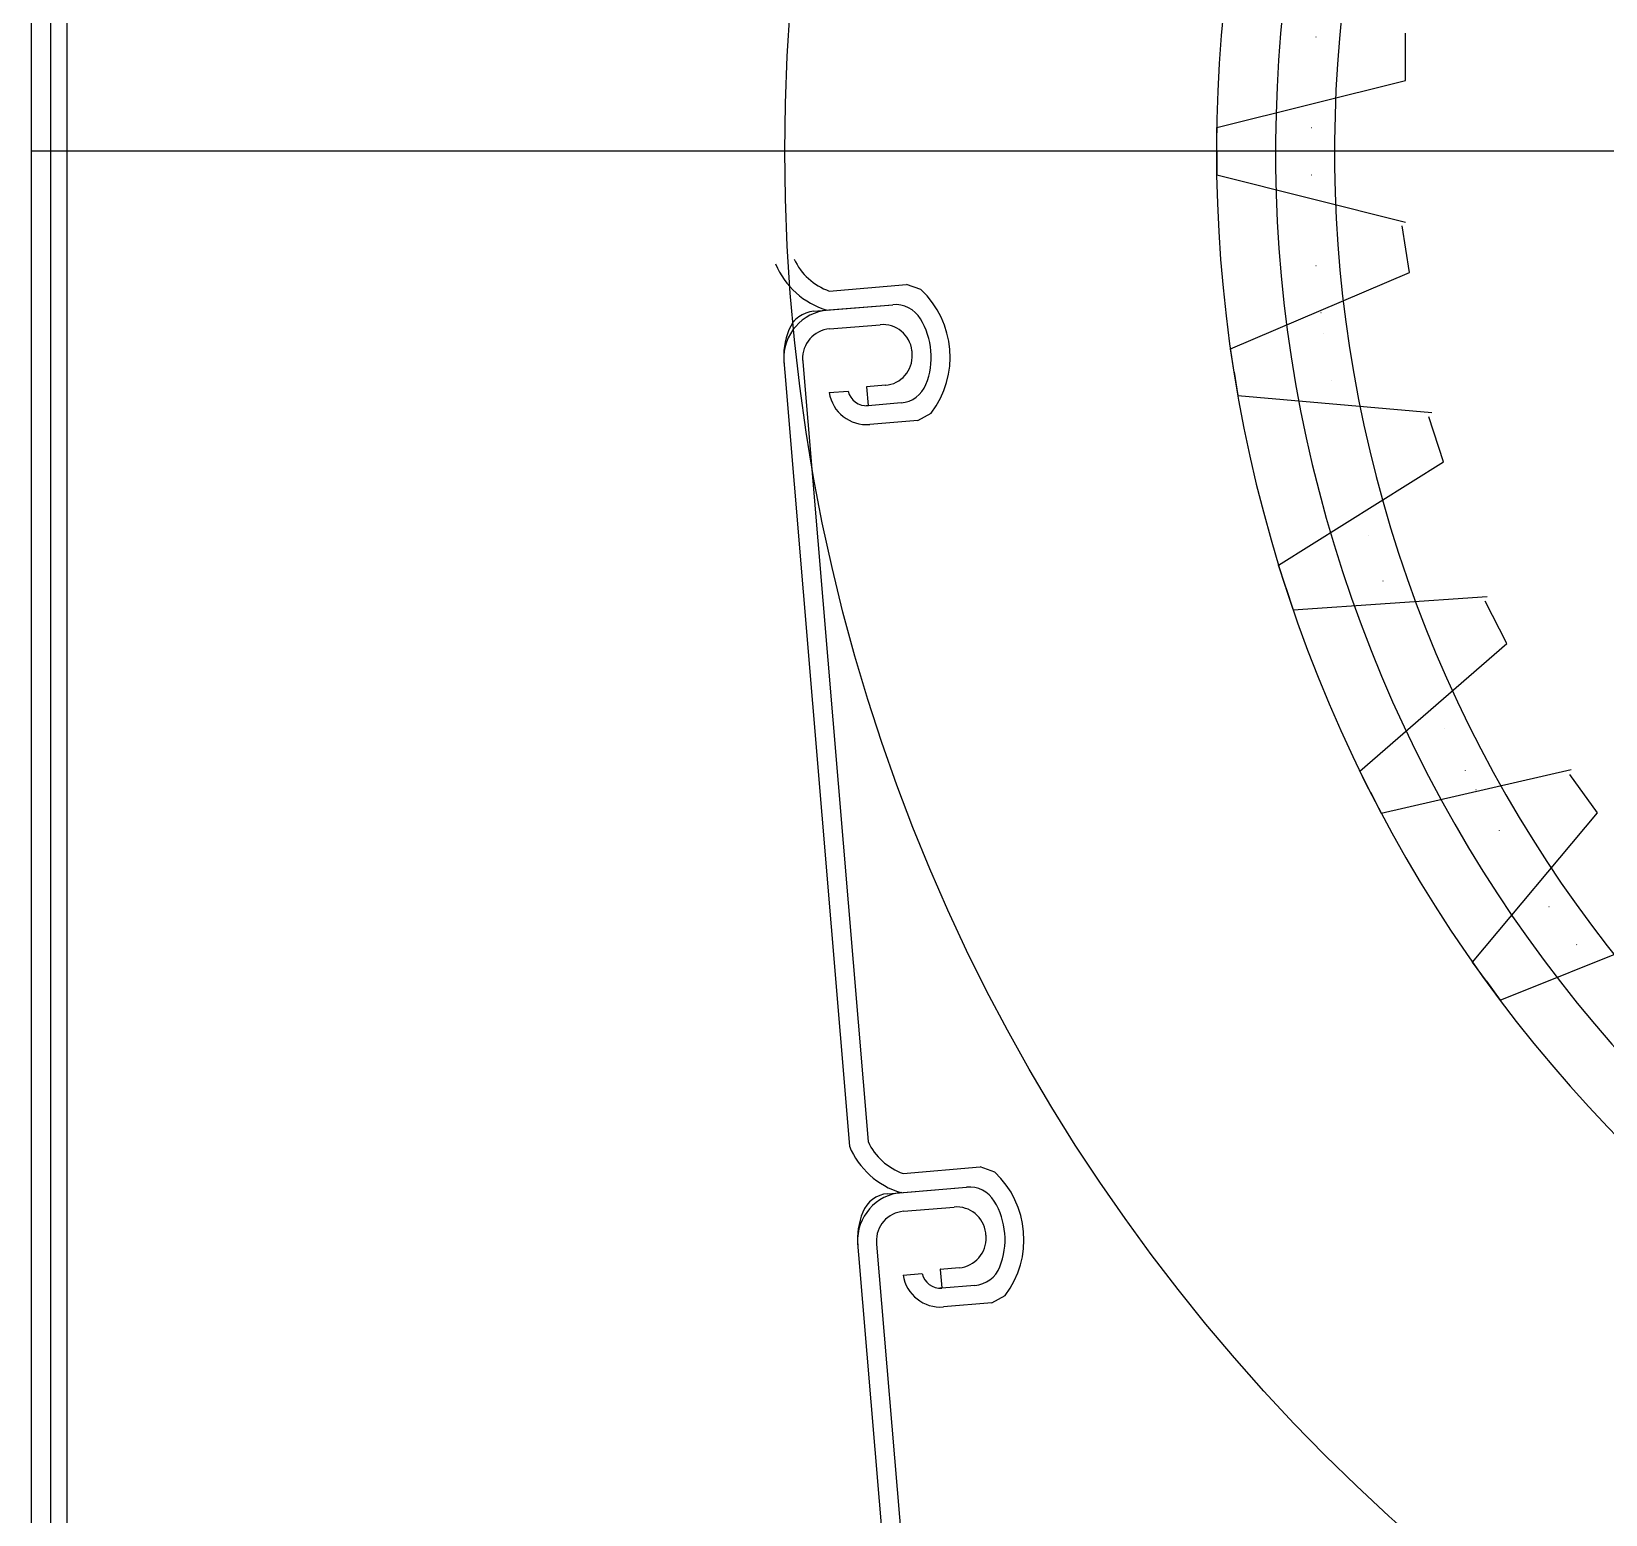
# Model space of a CAD drawing. Extents: x -25535497 to -25216507, y 8041684 to 8103002.
# Drawn here: x -25233884.4 to -25233431.8, y 8080299.7 to 8080726.1 of the extents above; entities that cross this region are included whole.
import ezdxf

# ---------------------------------------------------------------- set-up
doc = ezdxf.new("R2010")
doc.units = 0
doc.header["$MEASUREMENT"] = 0
doc.layers.add('R', color=1, linetype='Continuous')

msp = doc.modelspace()

# ---------------------------------------------------------------- linework, layer by layer
at = {"layer": 'R', "color": 1}
for p, q in [((-25233884.39, 8079944.87), (-25233884.39, 8081438.45)), ((-25233878.96, 8081428.27), (-25233878.96, 8079441.13)), ((-25233874.21, 8081428.27), (-25233874.21, 8079441.13)), ((-25233515.04, 8080724.51), (-25233514.98, 8080724.5)), ((-25233489.25, 8080712.03), (-25233489.25, 8080725.61)), ((-25233543.56, 8080698.45), (-25233489.25, 8080712.03)), ((-25233543.56, 8080691.66), (-25233543.56, 8080698.45)), ((-25233516.41, 8080698.45), (-25233516.35, 8080698.45)), ((-25233137.6, 8080691.66), (-25233884.39, 8080691.66)), ((-25233543.56, 8080691.66), (-25233543.56, 8080684.87)), ((-25233543.56, 8080684.87), (-25233489.25, 8080671.3)), ((-25233516.41, 8080684.87), (-25233516.35, 8080684.87)), ((-25233488.11, 8080656.77), (-25233490.23, 8080670.18)), ((-25233539.63, 8080634.86), (-25233488.11, 8080656.77)), ((-25233515.04, 8080658.82), (-25233514.98, 8080658.83)), ((-25233654.99, 8080651.46), (-25233632.79, 8080653.32)), ((-25233654.99, 8080651.46), (-25233632.79, 8080653.32)), ((-25233654.99, 8080651.46), (-25233632.79, 8080653.32)), ((-25233654.99, 8080651.46), (-25233632.79, 8080653.32)), ((-25233654.99, 8080651.46), (-25233632.79, 8080653.32)), ((-25233654.99, 8080651.46), (-25233632.79, 8080653.32)), ((-25233628.61, 8080651.86), (-25233632.79, 8080653.32)), ((-25233628.61, 8080651.86), (-25233632.79, 8080653.32)), ((-25233628.61, 8080651.86), (-25233632.79, 8080653.32)), ((-25233628.61, 8080651.86), (-25233632.79, 8080653.32)), ((-25233628.61, 8080651.86), (-25233632.79, 8080653.32)), ((-25233628.61, 8080651.86), (-25233632.79, 8080653.32)), ((-25233659.41, 8080645.64), (-25233636.72, 8080647.54)), ((-25233659.41, 8080645.64), (-25233636.72, 8080647.54)), ((-25233654.99, 8080646.01), (-25233636.72, 8080647.54)), ((-25233654.99, 8080646.01), (-25233636.72, 8080647.54)), ((-25233654.99, 8080646.01), (-25233636.72, 8080647.54)), ((-25233654.99, 8080646.01), (-25233636.72, 8080647.54)), ((-25233654.88, 8080640.57), (-25233640.34, 8080641.79)), ((-25233654.88, 8080640.57), (-25233640.34, 8080641.79)), ((-25233654.88, 8080640.57), (-25233640.34, 8080641.79)), ((-25233654.88, 8080640.57), (-25233640.34, 8080641.79)), ((-25233654.88, 8080640.57), (-25233640.34, 8080641.79)), ((-25233654.88, 8080640.57), (-25233640.34, 8080641.79)), ((-25233513.62, 8080645.32), (-25233513.56, 8080645.32)), ((-25233512.81, 8080639.11), (-25233512.75, 8080639.12)), ((-25233538.56, 8080628.16), (-25233539.63, 8080634.86)), ((-25233668.07, 8080631.44), (-25233667.8, 8080628.05)), ((-25233668.07, 8080631.44), (-25233667.8, 8080628.05)), ((-25233668.07, 8080631.44), (-25233667.8, 8080628.05)), ((-25233668.07, 8080631.44), (-25233667.8, 8080628.05)), ((-25233667.8, 8080628.05), (-25233649.18, 8080405.56)), ((-25233662.61, 8080631.15), (-25233643.84, 8080406.91)), ((-25233538.56, 8080628.16), (-25233537.5, 8080621.45)), ((-25233638.85, 8080624.36), (-25233644.29, 8080623.87)), ((-25233638.85, 8080624.36), (-25233644.29, 8080623.87)), ((-25233638.85, 8080624.36), (-25233644.29, 8080623.87)), ((-25233638.85, 8080624.36), (-25233644.29, 8080623.87)), ((-25233638.85, 8080624.36), (-25233644.29, 8080623.87)), ((-25233638.85, 8080624.36), (-25233644.29, 8080623.87)), ((-25233644.29, 8080623.87), (-25233643.84, 8080618.53)), ((-25233644.29, 8080623.87), (-25233643.84, 8080618.53)), ((-25233644.29, 8080623.87), (-25233643.84, 8080618.53)), ((-25233644.29, 8080623.87), (-25233643.84, 8080618.53)), ((-25233644.29, 8080623.87), (-25233643.84, 8080618.53)), ((-25233644.29, 8080623.87), (-25233643.84, 8080618.53)), ((-25233638.89, 8080624.36), (-25233638.85, 8080624.36)), ((-25233638.89, 8080624.36), (-25233638.85, 8080624.36)), ((-25233638.89, 8080624.36), (-25233638.85, 8080624.36)), ((-25233638.89, 8080624.36), (-25233638.85, 8080624.36)), ((-25233638.89, 8080624.36), (-25233638.85, 8080624.36)), ((-25233638.89, 8080624.36), (-25233638.85, 8080624.36)), ((-25233510.68, 8080625.7), (-25233510.62, 8080625.71)), ((-25233654.99, 8080622.25), (-25233649.56, 8080622.7)), ((-25233654.99, 8080622.25), (-25233649.56, 8080622.7)), ((-25233654.99, 8080622.25), (-25233649.56, 8080622.7)), ((-25233654.99, 8080622.25), (-25233649.56, 8080622.7)), ((-25233654.99, 8080622.25), (-25233649.56, 8080622.7)), ((-25233654.99, 8080622.25), (-25233649.56, 8080622.7)), ((-25233643.84, 8080618.53), (-25233644.41, 8080618.48)), ((-25233643.84, 8080618.53), (-25233644.41, 8080618.48)), ((-25233643.84, 8080618.53), (-25233644.41, 8080618.48)), ((-25233643.84, 8080618.53), (-25233644.41, 8080618.48)), ((-25233643.84, 8080618.53), (-25233644.41, 8080618.48)), ((-25233643.84, 8080618.53), (-25233644.41, 8080618.48)), ((-25233634.35, 8080619.29), (-25233643.81, 8080618.49)), ((-25233634.35, 8080619.29), (-25233643.81, 8080618.49)), ((-25233634.35, 8080619.29), (-25233643.81, 8080618.49)), ((-25233634.35, 8080619.29), (-25233643.81, 8080618.49)), ((-25233634.35, 8080619.29), (-25233643.81, 8080618.49)), ((-25233634.35, 8080619.29), (-25233643.81, 8080618.49)), ((-25233537.5, 8080621.45), (-25233481.74, 8080616.54)), ((-25233629.52, 8080614.24), (-25233643.35, 8080613.08)), ((-25233629.52, 8080614.24), (-25233643.35, 8080613.08)), ((-25233629.52, 8080614.24), (-25233643.35, 8080613.08)), ((-25233629.52, 8080614.24), (-25233643.35, 8080613.08)), ((-25233629.52, 8080614.24), (-25233643.35, 8080613.08)), ((-25233629.52, 8080614.24), (-25233643.35, 8080613.08)), ((-25233629.52, 8080614.24), (-25233625.64, 8080616.37)), ((-25233629.52, 8080614.24), (-25233625.64, 8080616.37)), ((-25233629.52, 8080614.24), (-25233625.64, 8080616.37)), ((-25233629.52, 8080614.24), (-25233625.64, 8080616.37)), ((-25233629.52, 8080614.24), (-25233625.64, 8080616.37)), ((-25233629.52, 8080614.24), (-25233625.64, 8080616.37)), ((-25233478.33, 8080602.37), (-25233482.53, 8080615.28)), ((-25233478.33, 8080602.37), (-25233482.53, 8080615.28)), ((-25233525.79, 8080572.67), (-25233478.33, 8080602.37)), ((-25233525.79, 8080572.67), (-25233478.33, 8080602.37)), ((-25233499.96, 8080581.06), (-25233499.91, 8080581.08)), ((-25233499.96, 8080581.06), (-25233499.91, 8080581.08)), ((-25233523.69, 8080566.21), (-25233525.79, 8080572.67)), ((-25233523.69, 8080566.21), (-25233525.79, 8080572.67)), ((-25233523.69, 8080566.21), (-25233521.6, 8080559.76)), ((-25233523.69, 8080566.21), (-25233521.6, 8080559.76)), ((-25233495.77, 8080568.15), (-25233495.71, 8080568.17)), ((-25233495.77, 8080568.15), (-25233495.71, 8080568.17)), ((-25233521.6, 8080559.76), (-25233465.75, 8080563.63)), ((-25233521.6, 8080559.76), (-25233465.75, 8080563.63)), ((-25233460.17, 8080550.17), (-25233466.33, 8080562.26)), ((-25233502.4, 8080513.41), (-25233460.17, 8080550.17)), ((-25233478.2, 8080525.74), (-25233478.15, 8080525.77)), ((-25233499.32, 8080507.36), (-25233502.4, 8080513.41)), ((-25233496.23, 8080501.31), (-25233441.68, 8080513.87)), ((-25233472.04, 8080513.64), (-25233471.98, 8080513.67)), ((-25233434.06, 8080501.45), (-25233442.04, 8080512.43)), ((-25233499.32, 8080507.36), (-25233496.23, 8080501.31)), ((-25233469.05, 8080508.14), (-25233469, 8080508.17)), ((-25233470.02, 8080458.54), (-25233434.06, 8080501.45)), ((-25233462.26, 8080496.38), (-25233462.21, 8080496.41)), ((-25233448.05, 8080474.5), (-25233448, 8080474.54)), ((-25233462.04, 8080447.55), (-25233410.12, 8080468.49)), ((-25233440.07, 8080463.52), (-25233440.02, 8080463.55)), ((-25233466.03, 8080453.05), (-25233470.02, 8080458.54)), ((-25233466.03, 8080453.05), (-25233462.04, 8080447.55)), ((-25233633.75, 8080397.76), (-25233611.55, 8080399.62)), ((-25233633.75, 8080397.76), (-25233611.55, 8080399.62)), ((-25233633.75, 8080397.76), (-25233611.55, 8080399.62)), ((-25233633.75, 8080397.76), (-25233611.55, 8080399.62)), ((-25233633.75, 8080397.76), (-25233611.55, 8080399.62)), ((-25233633.75, 8080397.76), (-25233611.55, 8080399.62)), ((-25233633.75, 8080397.76), (-25233611.55, 8080399.62)), ((-25233633.75, 8080397.76), (-25233611.55, 8080399.62)), ((-25233633.75, 8080397.76), (-25233611.55, 8080399.62)), ((-25233633.75, 8080397.76), (-25233611.55, 8080399.62)), ((-25233633.75, 8080397.76), (-25233611.55, 8080399.62)), ((-25233633.75, 8080397.76), (-25233611.55, 8080399.62)), ((-25233633.75, 8080397.76), (-25233611.55, 8080399.62)), ((-25233633.75, 8080397.76), (-25233611.55, 8080399.62)), ((-25233633.75, 8080397.76), (-25233611.55, 8080399.62)), ((-25233633.75, 8080397.76), (-25233611.55, 8080399.62)), ((-25233633.75, 8080397.76), (-25233611.55, 8080399.62)), ((-25233633.75, 8080397.76), (-25233611.55, 8080399.62)), ((-25233633.75, 8080397.76), (-25233611.55, 8080399.62)), ((-25233633.75, 8080397.76), (-25233611.55, 8080399.62)), ((-25233633.75, 8080397.76), (-25233611.55, 8080399.62)), ((-25233607.37, 8080398.16), (-25233611.55, 8080399.62)), ((-25233607.37, 8080398.16), (-25233611.55, 8080399.62)), ((-25233607.37, 8080398.16), (-25233611.55, 8080399.62)), ((-25233607.37, 8080398.16), (-25233611.55, 8080399.62)), ((-25233607.37, 8080398.16), (-25233611.55, 8080399.62)), ((-25233607.37, 8080398.16), (-25233611.55, 8080399.62)), ((-25233607.37, 8080398.16), (-25233611.55, 8080399.62)), ((-25233607.37, 8080398.16), (-25233611.55, 8080399.62)), ((-25233607.37, 8080398.16), (-25233611.55, 8080399.62)), ((-25233607.37, 8080398.16), (-25233611.55, 8080399.62)), ((-25233607.37, 8080398.16), (-25233611.55, 8080399.62)), ((-25233607.37, 8080398.16), (-25233611.55, 8080399.62)), ((-25233607.37, 8080398.16), (-25233611.55, 8080399.62)), ((-25233607.37, 8080398.16), (-25233611.55, 8080399.62)), ((-25233607.37, 8080398.16), (-25233611.55, 8080399.62)), ((-25233607.37, 8080398.16), (-25233611.55, 8080399.62)), ((-25233607.37, 8080398.16), (-25233611.55, 8080399.62)), ((-25233607.37, 8080398.16), (-25233611.55, 8080399.62)), ((-25233607.37, 8080398.16), (-25233611.55, 8080399.62)), ((-25233607.37, 8080398.16), (-25233611.55, 8080399.62)), ((-25233607.37, 8080398.16), (-25233611.55, 8080399.62)), ((-25233638.18, 8080391.94), (-25233615.48, 8080393.84)), ((-25233638.18, 8080391.94), (-25233615.48, 8080393.84)), ((-25233638.18, 8080391.94), (-25233615.48, 8080393.84)), ((-25233638.18, 8080391.94), (-25233615.48, 8080393.84)), ((-25233638.18, 8080391.94), (-25233615.48, 8080393.84)), ((-25233638.18, 8080391.94), (-25233615.48, 8080393.84)), ((-25233638.18, 8080391.94), (-25233615.48, 8080393.84)), ((-25233633.75, 8080392.31), (-25233615.48, 8080393.84)), ((-25233633.75, 8080392.31), (-25233615.48, 8080393.84)), ((-25233633.75, 8080392.31), (-25233615.48, 8080393.84)), ((-25233633.75, 8080392.31), (-25233615.48, 8080393.84)), ((-25233633.75, 8080392.31), (-25233615.48, 8080393.84)), ((-25233633.75, 8080392.31), (-25233615.48, 8080393.84)), ((-25233633.75, 8080392.31), (-25233615.48, 8080393.84)), ((-25233633.75, 8080392.31), (-25233615.48, 8080393.84)), ((-25233633.75, 8080392.31), (-25233615.48, 8080393.84)), ((-25233633.75, 8080392.31), (-25233615.48, 8080393.84)), ((-25233633.75, 8080392.31), (-25233615.48, 8080393.84)), ((-25233633.75, 8080392.31), (-25233615.48, 8080393.84)), ((-25233633.75, 8080392.31), (-25233615.48, 8080393.84)), ((-25233633.75, 8080392.31), (-25233615.48, 8080393.84)), ((-25233633.64, 8080386.87), (-25233619.11, 8080388.09)), ((-25233633.64, 8080386.87), (-25233619.11, 8080388.09)), ((-25233633.64, 8080386.87), (-25233619.11, 8080388.09)), ((-25233633.64, 8080386.87), (-25233619.11, 8080388.09)), ((-25233633.64, 8080386.87), (-25233619.11, 8080388.09)), ((-25233633.64, 8080386.87), (-25233619.11, 8080388.09)), ((-25233633.64, 8080386.87), (-25233619.11, 8080388.09)), ((-25233633.64, 8080386.87), (-25233619.11, 8080388.09)), ((-25233633.64, 8080386.87), (-25233619.11, 8080388.09)), ((-25233633.64, 8080386.87), (-25233619.11, 8080388.09)), ((-25233633.64, 8080386.87), (-25233619.11, 8080388.09)), ((-25233633.64, 8080386.87), (-25233619.11, 8080388.09)), ((-25233633.64, 8080386.87), (-25233619.11, 8080388.09)), ((-25233633.64, 8080386.87), (-25233619.11, 8080388.09)), ((-25233633.64, 8080386.87), (-25233619.11, 8080388.09)), ((-25233633.64, 8080386.87), (-25233619.11, 8080388.09)), ((-25233633.64, 8080386.87), (-25233619.11, 8080388.09)), ((-25233633.64, 8080386.87), (-25233619.11, 8080388.09)), ((-25233633.64, 8080386.87), (-25233619.11, 8080388.09)), ((-25233633.64, 8080386.87), (-25233619.11, 8080388.09)), ((-25233633.64, 8080386.87), (-25233619.11, 8080388.09)), ((-25233646.84, 8080377.74), (-25233646.57, 8080374.35)), ((-25233646.84, 8080377.74), (-25233646.57, 8080374.35)), ((-25233646.84, 8080377.74), (-25233646.57, 8080374.35)), ((-25233646.84, 8080377.74), (-25233646.57, 8080374.35)), ((-25233646.84, 8080377.74), (-25233646.57, 8080374.35)), ((-25233646.84, 8080377.74), (-25233646.57, 8080374.35)), ((-25233646.84, 8080377.74), (-25233646.57, 8080374.35)), ((-25233646.84, 8080377.74), (-25233646.57, 8080374.35)), ((-25233646.84, 8080377.74), (-25233646.57, 8080374.35)), ((-25233646.84, 8080377.74), (-25233646.57, 8080374.35)), ((-25233646.84, 8080377.74), (-25233646.57, 8080374.35)), ((-25233646.84, 8080377.74), (-25233646.57, 8080374.35)), ((-25233646.84, 8080377.74), (-25233646.57, 8080374.35)), ((-25233646.84, 8080377.74), (-25233646.57, 8080374.35)), ((-25233646.57, 8080374.35), (-25233627.94, 8080151.86)), ((-25233641.37, 8080377.45), (-25233622.6, 8080153.21)), ((-25233617.61, 8080370.66), (-25233623.05, 8080370.17)), ((-25233617.61, 8080370.66), (-25233623.05, 8080370.17)), ((-25233617.61, 8080370.66), (-25233623.05, 8080370.17)), ((-25233617.61, 8080370.66), (-25233623.05, 8080370.17)), ((-25233617.61, 8080370.66), (-25233623.05, 8080370.17)), ((-25233617.61, 8080370.66), (-25233623.05, 8080370.17)), ((-25233617.61, 8080370.66), (-25233623.05, 8080370.17)), ((-25233617.61, 8080370.66), (-25233623.05, 8080370.17)), ((-25233617.61, 8080370.66), (-25233623.05, 8080370.17)), ((-25233617.61, 8080370.66), (-25233623.05, 8080370.17)), ((-25233617.61, 8080370.66), (-25233623.05, 8080370.17)), ((-25233617.61, 8080370.66), (-25233623.05, 8080370.17)), ((-25233617.61, 8080370.66), (-25233623.05, 8080370.17)), ((-25233617.61, 8080370.66), (-25233623.05, 8080370.17)), ((-25233617.61, 8080370.66), (-25233623.05, 8080370.17)), ((-25233617.61, 8080370.66), (-25233623.05, 8080370.17)), ((-25233617.61, 8080370.66), (-25233623.05, 8080370.17)), ((-25233617.61, 8080370.66), (-25233623.05, 8080370.17)), ((-25233617.61, 8080370.66), (-25233623.05, 8080370.17)), ((-25233617.61, 8080370.66), (-25233623.05, 8080370.17)), ((-25233617.61, 8080370.66), (-25233623.05, 8080370.17)), ((-25233623.05, 8080370.17), (-25233622.61, 8080364.83)), ((-25233623.05, 8080370.17), (-25233622.61, 8080364.83)), ((-25233623.05, 8080370.17), (-25233622.61, 8080364.83)), ((-25233623.05, 8080370.17), (-25233622.61, 8080364.83)), ((-25233623.05, 8080370.17), (-25233622.61, 8080364.83)), ((-25233623.05, 8080370.17), (-25233622.61, 8080364.83)), ((-25233623.05, 8080370.17), (-25233622.61, 8080364.83)), ((-25233623.05, 8080370.17), (-25233622.61, 8080364.83)), ((-25233623.05, 8080370.17), (-25233622.61, 8080364.83)), ((-25233623.05, 8080370.17), (-25233622.61, 8080364.83)), ((-25233623.05, 8080370.17), (-25233622.61, 8080364.83)), ((-25233623.05, 8080370.17), (-25233622.61, 8080364.83)), ((-25233623.05, 8080370.17), (-25233622.61, 8080364.83)), ((-25233623.05, 8080370.17), (-25233622.61, 8080364.83)), ((-25233623.05, 8080370.17), (-25233622.61, 8080364.83)), ((-25233623.05, 8080370.17), (-25233622.61, 8080364.83)), ((-25233623.05, 8080370.17), (-25233622.61, 8080364.83)), ((-25233623.05, 8080370.17), (-25233622.61, 8080364.83)), ((-25233623.05, 8080370.17), (-25233622.61, 8080364.83)), ((-25233623.05, 8080370.17), (-25233622.61, 8080364.83)), ((-25233623.05, 8080370.17), (-25233622.61, 8080364.83)), ((-25233617.65, 8080370.66), (-25233617.61, 8080370.66)), ((-25233617.65, 8080370.66), (-25233617.61, 8080370.66)), ((-25233617.65, 8080370.66), (-25233617.61, 8080370.66)), ((-25233617.65, 8080370.66), (-25233617.61, 8080370.66)), ((-25233617.65, 8080370.66), (-25233617.61, 8080370.66)), ((-25233617.65, 8080370.66), (-25233617.61, 8080370.66)), ((-25233617.65, 8080370.66), (-25233617.61, 8080370.66)), ((-25233617.65, 8080370.66), (-25233617.61, 8080370.66)), ((-25233617.65, 8080370.66), (-25233617.61, 8080370.66)), ((-25233617.65, 8080370.66), (-25233617.61, 8080370.66)), ((-25233617.65, 8080370.66), (-25233617.61, 8080370.66)), ((-25233617.65, 8080370.66), (-25233617.61, 8080370.66)), ((-25233617.65, 8080370.66), (-25233617.61, 8080370.66)), ((-25233617.65, 8080370.66), (-25233617.61, 8080370.66)), ((-25233617.65, 8080370.66), (-25233617.61, 8080370.66)), ((-25233617.65, 8080370.66), (-25233617.61, 8080370.66)), ((-25233617.65, 8080370.66), (-25233617.61, 8080370.66)), ((-25233617.65, 8080370.66), (-25233617.61, 8080370.66)), ((-25233617.65, 8080370.66), (-25233617.61, 8080370.66)), ((-25233617.65, 8080370.66), (-25233617.61, 8080370.66)), ((-25233617.65, 8080370.66), (-25233617.61, 8080370.66)), ((-25233633.76, 8080368.55), (-25233628.32, 8080369)), ((-25233633.76, 8080368.55), (-25233628.32, 8080369)), ((-25233633.76, 8080368.55), (-25233628.32, 8080369)), ((-25233633.76, 8080368.55), (-25233628.32, 8080369)), ((-25233633.76, 8080368.55), (-25233628.32, 8080369)), ((-25233633.76, 8080368.55), (-25233628.32, 8080369)), ((-25233633.76, 8080368.55), (-25233628.32, 8080369)), ((-25233633.76, 8080368.55), (-25233628.32, 8080369)), ((-25233633.76, 8080368.55), (-25233628.32, 8080369)), ((-25233633.76, 8080368.55), (-25233628.32, 8080369)), ((-25233633.76, 8080368.55), (-25233628.32, 8080369)), ((-25233633.76, 8080368.55), (-25233628.32, 8080369)), ((-25233633.76, 8080368.55), (-25233628.32, 8080369)), ((-25233633.76, 8080368.55), (-25233628.32, 8080369)), ((-25233633.76, 8080368.55), (-25233628.32, 8080369)), ((-25233633.76, 8080368.55), (-25233628.32, 8080369)), ((-25233633.76, 8080368.55), (-25233628.32, 8080369)), ((-25233633.76, 8080368.55), (-25233628.32, 8080369)), ((-25233633.76, 8080368.55), (-25233628.32, 8080369)), ((-25233633.76, 8080368.55), (-25233628.32, 8080369)), ((-25233633.76, 8080368.55), (-25233628.32, 8080369)), ((-25233613.12, 8080365.59), (-25233622.57, 8080364.79)), ((-25233613.12, 8080365.59), (-25233622.57, 8080364.79)), ((-25233613.12, 8080365.59), (-25233622.57, 8080364.79)), ((-25233613.12, 8080365.59), (-25233622.57, 8080364.79)), ((-25233613.12, 8080365.59), (-25233622.57, 8080364.79)), ((-25233613.12, 8080365.59), (-25233622.57, 8080364.79)), ((-25233613.12, 8080365.59), (-25233622.57, 8080364.79)), ((-25233613.12, 8080365.59), (-25233622.57, 8080364.79)), ((-25233613.12, 8080365.59), (-25233622.57, 8080364.79)), ((-25233613.12, 8080365.59), (-25233622.57, 8080364.79)), ((-25233613.12, 8080365.59), (-25233622.57, 8080364.79)), ((-25233613.12, 8080365.59), (-25233622.57, 8080364.79)), ((-25233613.12, 8080365.59), (-25233622.57, 8080364.79)), ((-25233613.12, 8080365.59), (-25233622.57, 8080364.79)), ((-25233613.12, 8080365.59), (-25233622.57, 8080364.79)), ((-25233613.12, 8080365.59), (-25233622.57, 8080364.79)), ((-25233613.12, 8080365.59), (-25233622.57, 8080364.79)), ((-25233613.12, 8080365.59), (-25233622.57, 8080364.79)), ((-25233613.12, 8080365.59), (-25233622.57, 8080364.79)), ((-25233613.12, 8080365.59), (-25233622.57, 8080364.79)), ((-25233613.12, 8080365.59), (-25233622.57, 8080364.79)), ((-25233622.61, 8080364.83), (-25233623.18, 8080364.78)), ((-25233622.61, 8080364.83), (-25233623.18, 8080364.78)), ((-25233622.61, 8080364.83), (-25233623.18, 8080364.78)), ((-25233622.61, 8080364.83), (-25233623.18, 8080364.78)), ((-25233622.61, 8080364.83), (-25233623.18, 8080364.78)), ((-25233622.61, 8080364.83), (-25233623.18, 8080364.78)), ((-25233622.61, 8080364.83), (-25233623.18, 8080364.78)), ((-25233622.61, 8080364.83), (-25233623.18, 8080364.78)), ((-25233622.61, 8080364.83), (-25233623.18, 8080364.78)), ((-25233622.61, 8080364.83), (-25233623.18, 8080364.78)), ((-25233622.61, 8080364.83), (-25233623.18, 8080364.78)), ((-25233622.61, 8080364.83), (-25233623.18, 8080364.78)), ((-25233622.61, 8080364.83), (-25233623.18, 8080364.78)), ((-25233622.61, 8080364.83), (-25233623.18, 8080364.78)), ((-25233622.61, 8080364.83), (-25233623.18, 8080364.78)), ((-25233622.61, 8080364.83), (-25233623.18, 8080364.78)), ((-25233622.61, 8080364.83), (-25233623.18, 8080364.78)), ((-25233622.61, 8080364.83), (-25233623.18, 8080364.78)), ((-25233622.61, 8080364.83), (-25233623.18, 8080364.78)), ((-25233622.61, 8080364.83), (-25233623.18, 8080364.78)), ((-25233622.61, 8080364.83), (-25233623.18, 8080364.78)), ((-25233608.28, 8080360.54), (-25233622.12, 8080359.38)), ((-25233608.28, 8080360.54), (-25233622.12, 8080359.38)), ((-25233608.28, 8080360.54), (-25233622.12, 8080359.38)), ((-25233608.28, 8080360.54), (-25233622.12, 8080359.38)), ((-25233608.28, 8080360.54), (-25233622.12, 8080359.38)), ((-25233608.28, 8080360.54), (-25233622.12, 8080359.38)), ((-25233608.28, 8080360.54), (-25233622.12, 8080359.38)), ((-25233608.28, 8080360.54), (-25233622.12, 8080359.38)), ((-25233608.28, 8080360.54), (-25233622.12, 8080359.38)), ((-25233608.28, 8080360.54), (-25233622.12, 8080359.38)), ((-25233608.28, 8080360.54), (-25233622.12, 8080359.38)), ((-25233608.28, 8080360.54), (-25233622.12, 8080359.38)), ((-25233608.28, 8080360.54), (-25233622.12, 8080359.38)), ((-25233608.28, 8080360.54), (-25233622.12, 8080359.38)), ((-25233608.28, 8080360.54), (-25233622.12, 8080359.38)), ((-25233608.28, 8080360.54), (-25233622.12, 8080359.38)), ((-25233608.28, 8080360.54), (-25233622.12, 8080359.38)), ((-25233608.28, 8080360.54), (-25233622.12, 8080359.38)), ((-25233608.28, 8080360.54), (-25233622.12, 8080359.38)), ((-25233608.28, 8080360.54), (-25233622.12, 8080359.38)), ((-25233608.28, 8080360.54), (-25233622.12, 8080359.38)), ((-25233608.28, 8080360.54), (-25233604.4, 8080362.67)), ((-25233608.28, 8080360.54), (-25233604.4, 8080362.67)), ((-25233608.28, 8080360.54), (-25233604.4, 8080362.67)), ((-25233608.28, 8080360.54), (-25233604.4, 8080362.67)), ((-25233608.28, 8080360.54), (-25233604.4, 8080362.67)), ((-25233608.28, 8080360.54), (-25233604.4, 8080362.67)), ((-25233608.28, 8080360.54), (-25233604.4, 8080362.67)), ((-25233608.28, 8080360.54), (-25233604.4, 8080362.67)), ((-25233608.28, 8080360.54), (-25233604.4, 8080362.67)), ((-25233608.28, 8080360.54), (-25233604.4, 8080362.67)), ((-25233608.28, 8080360.54), (-25233604.4, 8080362.67)), ((-25233608.28, 8080360.54), (-25233604.4, 8080362.67)), ((-25233608.28, 8080360.54), (-25233604.4, 8080362.67)), ((-25233608.28, 8080360.54), (-25233604.4, 8080362.67)), ((-25233608.28, 8080360.54), (-25233604.4, 8080362.67)), ((-25233608.28, 8080360.54), (-25233604.4, 8080362.67)), ((-25233608.28, 8080360.54), (-25233604.4, 8080362.67)), ((-25233608.28, 8080360.54), (-25233604.4, 8080362.67)), ((-25233608.28, 8080360.54), (-25233604.4, 8080362.67)), ((-25233608.28, 8080360.54), (-25233604.4, 8080362.67)), ((-25233608.28, 8080360.54), (-25233604.4, 8080362.67))]:
    msp.add_line(p, q, dxfattribs=at)
msp.add_circle((-25233137.6, 8080691.66), 530.15, dxfattribs=at)
for centre, radius, start, end in [((-25233137.6, 8080691.66), 406.02, 53.0419, 272.739), ((-25233137.6, 8080691.66), 389.04, 52.3713, 272.739), ((-25233137.6, 8080691.66), 372.07, 52.3713, 272.739), ((-25233649.1, 8080668.09), 23.07, 202.5015, 253.5756), ((-25233649.1, 8080668.09), 23.07, 202.5015, 253.5756), ((-25233649.1, 8080668.09), 23.07, 202.5015, 253.5756), ((-25233649.1, 8080668.09), 23.07, 202.5015, 253.5756), ((-25233649.1, 8080668.09), 17.64, 205.071, 250.4863), ((-25233649.1, 8080668.09), 17.64, 205.071, 250.4863), ((-25233649.1, 8080668.09), 17.64, 205.071, 250.4863), ((-25233649.1, 8080668.09), 17.64, 205.071, 250.4863), ((-25233646.88, 8080632.46), 26.65, 322.8584, 46.7119), ((-25233646.88, 8080632.46), 26.65, 322.8584, 46.7119), ((-25233646.88, 8080632.46), 26.65, 322.8584, 46.7119), ((-25233646.88, 8080632.46), 26.65, 322.8584, 46.7119), ((-25233646.88, 8080632.46), 26.65, 322.8584, 46.7119), ((-25233646.88, 8080632.46), 26.65, 322.8584, 46.7119), ((-25233654.17, 8080632.11), 13.92, 94.7852, 182.7561), ((-25233654.17, 8080632.11), 13.92, 94.7852, 182.7561), ((-25233654.17, 8080632.11), 13.92, 94.7852, 182.7561), ((-25233654.17, 8080632.11), 13.92, 94.7852, 182.7561), ((-25233658.71, 8080637.18), 8.49, 94.7852, 158.236), ((-25233658.71, 8080637.18), 8.49, 94.7852, 158.236), ((-25233636.01, 8080639.08), 8.49, 31.3344, 94.7852), ((-25233636.01, 8080639.08), 8.49, 31.3344, 94.7852), ((-25233636.01, 8080639.08), 8.49, 31.3344, 94.7852), ((-25233636.01, 8080639.08), 8.49, 31.3344, 94.7852), ((-25233636.01, 8080639.08), 8.49, 31.3344, 94.7852), ((-25233636.01, 8080639.08), 8.49, 31.3344, 94.7852), ((-25233639.64, 8080633.33), 8.49, 6.8142, 94.7852), ((-25233639.64, 8080633.33), 8.49, 6.8142, 94.7852), ((-25233639.64, 8080633.33), 8.49, 6.8142, 94.7852), ((-25233639.64, 8080633.33), 8.49, 6.8142, 94.7852), ((-25233639.64, 8080633.33), 8.49, 6.8142, 94.7852), ((-25233639.64, 8080633.33), 8.49, 6.8142, 94.7852), ((-25233646.88, 8080632.46), 21.22, 338.236, 31.3344), ((-25233646.88, 8080632.46), 21.22, 338.236, 31.3344), ((-25233646.88, 8080632.46), 21.22, 338.236, 31.3344), ((-25233646.88, 8080632.46), 21.22, 338.236, 31.3344), ((-25233646.88, 8080632.46), 21.22, 338.236, 31.3344), ((-25233646.88, 8080632.46), 21.22, 338.236, 31.3344), ((-25233646.88, 8080632.46), 21.22, 158.236, 184.7852), ((-25233646.88, 8080632.46), 21.22, 158.236, 184.7852), ((-25233654.17, 8080632.11), 8.49, 94.7852, 182.7561), ((-25233654.17, 8080632.11), 8.49, 94.7852, 182.7561), ((-25233654.17, 8080632.11), 8.49, 94.7852, 182.7561), ((-25233654.17, 8080632.11), 8.49, 94.7852, 182.7561), ((-25233654.17, 8080632.11), 8.49, 94.7852, 182.7561), ((-25233654.17, 8080632.11), 8.49, 94.7852, 182.7561), ((-25233639.59, 8080632.81), 8.49, 274.7852, 2.7561), ((-25233639.59, 8080632.81), 8.49, 274.7852, 2.7561), ((-25233639.59, 8080632.81), 8.49, 274.7852, 2.7561), ((-25233639.59, 8080632.81), 8.49, 274.7852, 2.7561), ((-25233639.59, 8080632.81), 8.49, 274.7852, 2.7561), ((-25233639.59, 8080632.81), 8.49, 274.7852, 2.7561), ((-25233646.88, 8080632.46), 15.78, 2.7561, 6.8142), ((-25233646.88, 8080632.46), 15.78, 2.7561, 6.8142), ((-25233646.88, 8080632.46), 15.78, 2.7561, 6.8142), ((-25233646.88, 8080632.46), 15.78, 2.7561, 6.8142), ((-25233646.88, 8080632.46), 15.78, 2.7561, 6.8142), ((-25233646.88, 8080632.46), 15.78, 2.7561, 6.8142), ((-25233646.88, 8080632.46), 15.78, 182.7561, 184.7852), ((-25233646.88, 8080632.46), 15.78, 182.7561, 184.7852), ((-25233646.88, 8080632.46), 15.78, 182.7561, 184.7852), ((-25233646.88, 8080632.46), 15.78, 182.7561, 184.7852), ((-25233646.88, 8080632.46), 15.78, 182.7561, 184.7852), ((-25233646.88, 8080632.46), 15.78, 182.7561, 184.7852), ((-25233644.26, 8080623.87), 0.0339, 94.7852, 184.7852), ((-25233644.26, 8080623.87), 0.0339, 94.7852, 184.7852), ((-25233644.26, 8080623.87), 0.0339, 94.7852, 184.7852), ((-25233644.26, 8080623.87), 0.0339, 94.7852, 184.7852), ((-25233644.26, 8080623.87), 0.0339, 94.7852, 184.7852), ((-25233644.26, 8080623.87), 0.0339, 94.7852, 184.7852), ((-25233635.06, 8080627.74), 8.49, 274.7852, 338.236), ((-25233635.06, 8080627.74), 8.49, 274.7852, 338.236), ((-25233635.06, 8080627.74), 8.49, 274.7852, 338.236), ((-25233635.06, 8080627.74), 8.49, 274.7852, 338.236), ((-25233635.06, 8080627.74), 8.49, 274.7852, 338.236), ((-25233635.06, 8080627.74), 8.49, 274.7852, 338.236), ((-25233644.26, 8080623.91), 10.86, 188.797, 274.7852), ((-25233644.26, 8080623.91), 10.86, 188.797, 274.7852), ((-25233644.26, 8080623.91), 10.86, 188.797, 274.7852), ((-25233644.26, 8080623.91), 10.86, 188.797, 274.7852), ((-25233644.26, 8080623.91), 10.86, 188.797, 274.7852), ((-25233644.26, 8080623.91), 10.86, 188.797, 274.7852), ((-25233644.26, 8080623.91), 5.43, 192.8286, 274.7852), ((-25233644.26, 8080623.91), 5.43, 192.8286, 274.7852), ((-25233644.26, 8080623.91), 5.43, 192.8286, 274.7852), ((-25233644.26, 8080623.91), 5.43, 192.8286, 274.7852), ((-25233644.26, 8080623.91), 5.43, 192.8286, 274.7852), ((-25233644.26, 8080623.91), 5.43, 192.8286, 274.7852), ((-25233643.81, 8080618.53), 0.0339, 184.7852, 274.7852), ((-25233643.81, 8080618.53), 0.0339, 184.7852, 274.7852), ((-25233643.81, 8080618.53), 0.0339, 184.7852, 274.7852), ((-25233643.81, 8080618.53), 0.0339, 184.7852, 274.7852), ((-25233643.81, 8080618.53), 0.0339, 184.7852, 274.7852), ((-25233643.81, 8080618.53), 0.0339, 184.7852, 274.7852), ((-25233627.86, 8080414.39), 17.64, 205.071, 250.4863), ((-25233627.86, 8080414.39), 17.64, 205.071, 250.4863), ((-25233627.86, 8080414.39), 17.64, 205.071, 250.4863), ((-25233627.86, 8080414.39), 17.64, 205.071, 250.4863), ((-25233627.86, 8080414.39), 17.64, 205.071, 250.4863), ((-25233627.86, 8080414.39), 17.64, 205.071, 250.4863), ((-25233627.86, 8080414.39), 17.64, 205.071, 250.4863), ((-25233627.86, 8080414.39), 17.64, 205.071, 250.4863), ((-25233627.86, 8080414.39), 17.64, 205.071, 250.4863), ((-25233627.86, 8080414.39), 17.64, 205.071, 250.4863), ((-25233627.86, 8080414.39), 17.64, 205.071, 250.4863), ((-25233627.86, 8080414.39), 17.64, 205.071, 250.4863), ((-25233627.86, 8080414.39), 17.64, 205.071, 250.4863), ((-25233627.86, 8080414.39), 17.64, 205.071, 250.4863), ((-25233627.86, 8080414.39), 23.07, 202.5015, 253.5756), ((-25233627.86, 8080414.39), 23.07, 202.5015, 253.5756), ((-25233627.86, 8080414.39), 23.07, 202.5015, 253.5756), ((-25233627.86, 8080414.39), 23.07, 202.5015, 253.5756), ((-25233627.86, 8080414.39), 23.07, 202.5015, 253.5756), ((-25233627.86, 8080414.39), 23.07, 202.5015, 253.5756), ((-25233627.86, 8080414.39), 23.07, 202.5015, 253.5756), ((-25233627.86, 8080414.39), 23.07, 202.5015, 253.5756), ((-25233627.86, 8080414.39), 23.07, 202.5015, 253.5756), ((-25233627.86, 8080414.39), 23.07, 202.5015, 253.5756), ((-25233627.86, 8080414.39), 23.07, 202.5015, 253.5756), ((-25233627.86, 8080414.39), 23.07, 202.5015, 253.5756), ((-25233627.86, 8080414.39), 23.07, 202.5015, 253.5756), ((-25233627.86, 8080414.39), 23.07, 202.5015, 253.5756), ((-25233625.65, 8080378.76), 26.65, 322.8584, 46.7119), ((-25233625.65, 8080378.76), 26.65, 322.8584, 46.7119), ((-25233625.65, 8080378.76), 26.65, 322.8584, 46.7119), ((-25233625.65, 8080378.76), 26.65, 322.8584, 46.7119), ((-25233625.65, 8080378.76), 26.65, 322.8584, 46.7119), ((-25233625.65, 8080378.76), 26.65, 322.8584, 46.7119), ((-25233625.65, 8080378.76), 26.65, 322.8584, 46.7119), ((-25233625.65, 8080378.76), 26.65, 322.8584, 46.7119), ((-25233625.65, 8080378.76), 26.65, 322.8584, 46.7119), ((-25233625.65, 8080378.76), 26.65, 322.8584, 46.7119), ((-25233625.65, 8080378.76), 26.65, 322.8584, 46.7119), ((-25233625.65, 8080378.76), 26.65, 322.8584, 46.7119), ((-25233625.65, 8080378.76), 26.65, 322.8584, 46.7119), ((-25233625.65, 8080378.76), 26.65, 322.8584, 46.7119), ((-25233625.65, 8080378.76), 26.65, 322.8584, 46.7119), ((-25233625.65, 8080378.76), 26.65, 322.8584, 46.7119), ((-25233625.65, 8080378.76), 26.65, 322.8584, 46.7119), ((-25233625.65, 8080378.76), 26.65, 322.8584, 46.7119), ((-25233625.65, 8080378.76), 26.65, 322.8584, 46.7119), ((-25233625.65, 8080378.76), 26.65, 322.8584, 46.7119), ((-25233625.65, 8080378.76), 26.65, 322.8584, 46.7119), ((-25233632.94, 8080378.41), 13.92, 94.7852, 182.7561), ((-25233632.94, 8080378.41), 13.92, 94.7852, 182.7561), ((-25233632.94, 8080378.41), 13.92, 94.7852, 182.7561), ((-25233632.94, 8080378.41), 13.92, 94.7852, 182.7561), ((-25233632.94, 8080378.41), 13.92, 94.7852, 182.7561), ((-25233632.94, 8080378.41), 13.92, 94.7852, 182.7561), ((-25233632.94, 8080378.41), 13.92, 94.7852, 182.7561), ((-25233632.94, 8080378.41), 13.92, 94.7852, 182.7561), ((-25233632.94, 8080378.41), 13.92, 94.7852, 182.7561), ((-25233632.94, 8080378.41), 13.92, 94.7852, 182.7561), ((-25233632.94, 8080378.41), 13.92, 94.7852, 182.7561), ((-25233632.94, 8080378.41), 13.92, 94.7852, 182.7561), ((-25233632.94, 8080378.41), 13.92, 94.7852, 182.7561), ((-25233632.94, 8080378.41), 13.92, 94.7852, 182.7561), ((-25233614.77, 8080385.38), 8.49, 31.3344, 94.7852), ((-25233614.77, 8080385.38), 8.49, 31.3344, 94.7852), ((-25233614.77, 8080385.38), 8.49, 31.3344, 94.7852), ((-25233614.77, 8080385.38), 8.49, 31.3344, 94.7852), ((-25233614.77, 8080385.38), 8.49, 31.3344, 94.7852), ((-25233614.77, 8080385.38), 8.49, 31.3344, 94.7852), ((-25233614.77, 8080385.38), 8.49, 31.3344, 94.7852), ((-25233614.77, 8080385.38), 8.49, 31.3344, 94.7852), ((-25233614.77, 8080385.38), 8.49, 31.3344, 94.7852), ((-25233614.77, 8080385.38), 8.49, 31.3344, 94.7852), ((-25233614.77, 8080385.38), 8.49, 31.3344, 94.7852), ((-25233614.77, 8080385.38), 8.49, 31.3344, 94.7852), ((-25233614.77, 8080385.38), 8.49, 31.3344, 94.7852), ((-25233614.77, 8080385.38), 8.49, 31.3344, 94.7852), ((-25233614.77, 8080385.38), 8.49, 31.3344, 94.7852), ((-25233614.77, 8080385.38), 8.49, 31.3344, 94.7852), ((-25233614.77, 8080385.38), 8.49, 31.3344, 94.7852), ((-25233614.77, 8080385.38), 8.49, 31.3344, 94.7852), ((-25233614.77, 8080385.38), 8.49, 31.3344, 94.7852), ((-25233614.77, 8080385.38), 8.49, 31.3344, 94.7852), ((-25233614.77, 8080385.38), 8.49, 31.3344, 94.7852), ((-25233637.47, 8080383.48), 8.49, 94.7852, 158.236), ((-25233637.47, 8080383.48), 8.49, 94.7852, 158.236), ((-25233637.47, 8080383.48), 8.49, 94.7852, 158.236), ((-25233637.47, 8080383.48), 8.49, 94.7852, 158.236), ((-25233637.47, 8080383.48), 8.49, 94.7852, 158.236), ((-25233637.47, 8080383.48), 8.49, 94.7852, 158.236), ((-25233637.47, 8080383.48), 8.49, 94.7852, 158.236), ((-25233618.4, 8080379.63), 8.49, 6.8142, 94.7852), ((-25233618.4, 8080379.63), 8.49, 6.8142, 94.7852), ((-25233618.4, 8080379.63), 8.49, 6.8142, 94.7852), ((-25233618.4, 8080379.63), 8.49, 6.8142, 94.7852), ((-25233618.4, 8080379.63), 8.49, 6.8142, 94.7852), ((-25233618.4, 8080379.63), 8.49, 6.8142, 94.7852), ((-25233618.4, 8080379.63), 8.49, 6.8142, 94.7852), ((-25233618.4, 8080379.63), 8.49, 6.8142, 94.7852), ((-25233618.4, 8080379.63), 8.49, 6.8142, 94.7852), ((-25233618.4, 8080379.63), 8.49, 6.8142, 94.7852), ((-25233618.4, 8080379.63), 8.49, 6.8142, 94.7852), ((-25233618.4, 8080379.63), 8.49, 6.8142, 94.7852), ((-25233618.4, 8080379.63), 8.49, 6.8142, 94.7852), ((-25233618.4, 8080379.63), 8.49, 6.8142, 94.7852), ((-25233618.4, 8080379.63), 8.49, 6.8142, 94.7852), ((-25233618.4, 8080379.63), 8.49, 6.8142, 94.7852), ((-25233618.4, 8080379.63), 8.49, 6.8142, 94.7852), ((-25233618.4, 8080379.63), 8.49, 6.8142, 94.7852), ((-25233618.4, 8080379.63), 8.49, 6.8142, 94.7852), ((-25233618.4, 8080379.63), 8.49, 6.8142, 94.7852), ((-25233618.4, 8080379.63), 8.49, 6.8142, 94.7852), ((-25233625.65, 8080378.76), 21.22, 338.236, 31.3344), ((-25233625.65, 8080378.76), 21.22, 338.236, 31.3344), ((-25233625.65, 8080378.76), 21.22, 338.236, 31.3344), ((-25233625.65, 8080378.76), 21.22, 338.236, 31.3344), ((-25233625.65, 8080378.76), 21.22, 338.236, 31.3344), ((-25233625.65, 8080378.76), 21.22, 338.236, 31.3344), ((-25233625.65, 8080378.76), 21.22, 338.236, 31.3344), ((-25233625.65, 8080378.76), 21.22, 338.236, 31.3344), ((-25233625.65, 8080378.76), 21.22, 338.236, 31.3344), ((-25233625.65, 8080378.76), 21.22, 338.236, 31.3344), ((-25233625.65, 8080378.76), 21.22, 338.236, 31.3344), ((-25233625.65, 8080378.76), 21.22, 338.236, 31.3344), ((-25233625.65, 8080378.76), 21.22, 338.236, 31.3344), ((-25233625.65, 8080378.76), 21.22, 338.236, 31.3344), ((-25233625.65, 8080378.76), 21.22, 338.236, 31.3344), ((-25233625.65, 8080378.76), 21.22, 338.236, 31.3344), ((-25233625.65, 8080378.76), 21.22, 338.236, 31.3344), ((-25233625.65, 8080378.76), 21.22, 338.236, 31.3344), ((-25233625.65, 8080378.76), 21.22, 338.236, 31.3344), ((-25233625.65, 8080378.76), 21.22, 338.236, 31.3344), ((-25233625.65, 8080378.76), 21.22, 338.236, 31.3344), ((-25233625.65, 8080378.76), 21.22, 158.236, 184.7852), ((-25233625.65, 8080378.76), 21.22, 158.236, 184.7852), ((-25233625.65, 8080378.76), 21.22, 158.236, 184.7852), ((-25233625.65, 8080378.76), 21.22, 158.236, 184.7852), ((-25233625.65, 8080378.76), 21.22, 158.236, 184.7852), ((-25233625.65, 8080378.76), 21.22, 158.236, 184.7852), ((-25233625.65, 8080378.76), 21.22, 158.236, 184.7852), ((-25233632.94, 8080378.41), 8.49, 94.7852, 182.7561), ((-25233632.94, 8080378.41), 8.49, 94.7852, 182.7561), ((-25233632.94, 8080378.41), 8.49, 94.7852, 182.7561), ((-25233632.94, 8080378.41), 8.49, 94.7852, 182.7561), ((-25233632.94, 8080378.41), 8.49, 94.7852, 182.7561), ((-25233632.94, 8080378.41), 8.49, 94.7852, 182.7561), ((-25233632.94, 8080378.41), 8.49, 94.7852, 182.7561), ((-25233632.94, 8080378.41), 8.49, 94.7852, 182.7561), ((-25233632.94, 8080378.41), 8.49, 94.7852, 182.7561), ((-25233632.94, 8080378.41), 8.49, 94.7852, 182.7561), ((-25233632.94, 8080378.41), 8.49, 94.7852, 182.7561), ((-25233632.94, 8080378.41), 8.49, 94.7852, 182.7561), ((-25233632.94, 8080378.41), 8.49, 94.7852, 182.7561), ((-25233632.94, 8080378.41), 8.49, 94.7852, 182.7561), ((-25233632.94, 8080378.41), 8.49, 94.7852, 182.7561), ((-25233632.94, 8080378.41), 8.49, 94.7852, 182.7561), ((-25233632.94, 8080378.41), 8.49, 94.7852, 182.7561), ((-25233632.94, 8080378.41), 8.49, 94.7852, 182.7561), ((-25233632.94, 8080378.41), 8.49, 94.7852, 182.7561), ((-25233632.94, 8080378.41), 8.49, 94.7852, 182.7561), ((-25233632.94, 8080378.41), 8.49, 94.7852, 182.7561), ((-25233618.36, 8080379.11), 8.49, 274.7852, 2.7561), ((-25233618.36, 8080379.11), 8.49, 274.7852, 2.7561), ((-25233618.36, 8080379.11), 8.49, 274.7852, 2.7561), ((-25233618.36, 8080379.11), 8.49, 274.7852, 2.7561), ((-25233618.36, 8080379.11), 8.49, 274.7852, 2.7561), ((-25233618.36, 8080379.11), 8.49, 274.7852, 2.7561), ((-25233618.36, 8080379.11), 8.49, 274.7852, 2.7561), ((-25233618.36, 8080379.11), 8.49, 274.7852, 2.7561), ((-25233618.36, 8080379.11), 8.49, 274.7852, 2.7561), ((-25233618.36, 8080379.11), 8.49, 274.7852, 2.7561), ((-25233618.36, 8080379.11), 8.49, 274.7852, 2.7561), ((-25233618.36, 8080379.11), 8.49, 274.7852, 2.7561), ((-25233618.36, 8080379.11), 8.49, 274.7852, 2.7561), ((-25233618.36, 8080379.11), 8.49, 274.7852, 2.7561), ((-25233618.36, 8080379.11), 8.49, 274.7852, 2.7561), ((-25233618.36, 8080379.11), 8.49, 274.7852, 2.7561), ((-25233618.36, 8080379.11), 8.49, 274.7852, 2.7561), ((-25233618.36, 8080379.11), 8.49, 274.7852, 2.7561), ((-25233618.36, 8080379.11), 8.49, 274.7852, 2.7561), ((-25233618.36, 8080379.11), 8.49, 274.7852, 2.7561), ((-25233618.36, 8080379.11), 8.49, 274.7852, 2.7561), ((-25233625.65, 8080378.76), 15.78, 2.7561, 6.8142), ((-25233625.65, 8080378.76), 15.78, 2.7561, 6.8142), ((-25233625.65, 8080378.76), 15.78, 2.7561, 6.8142), ((-25233625.65, 8080378.76), 15.78, 2.7561, 6.8142), ((-25233625.65, 8080378.76), 15.78, 2.7561, 6.8142), ((-25233625.65, 8080378.76), 15.78, 2.7561, 6.8142), ((-25233625.65, 8080378.76), 15.78, 2.7561, 6.8142), ((-25233625.65, 8080378.76), 15.78, 2.7561, 6.8142), ((-25233625.65, 8080378.76), 15.78, 2.7561, 6.8142), ((-25233625.65, 8080378.76), 15.78, 2.7561, 6.8142), ((-25233625.65, 8080378.76), 15.78, 2.7561, 6.8142), ((-25233625.65, 8080378.76), 15.78, 2.7561, 6.8142), ((-25233625.65, 8080378.76), 15.78, 2.7561, 6.8142), ((-25233625.65, 8080378.76), 15.78, 2.7561, 6.8142), ((-25233625.65, 8080378.76), 15.78, 2.7561, 6.8142), ((-25233625.65, 8080378.76), 15.78, 2.7561, 6.8142), ((-25233625.65, 8080378.76), 15.78, 2.7561, 6.8142), ((-25233625.65, 8080378.76), 15.78, 2.7561, 6.8142), ((-25233625.65, 8080378.76), 15.78, 2.7561, 6.8142), ((-25233625.65, 8080378.76), 15.78, 2.7561, 6.8142), ((-25233625.65, 8080378.76), 15.78, 2.7561, 6.8142), ((-25233625.65, 8080378.76), 15.78, 182.7561, 184.7852), ((-25233625.65, 8080378.76), 15.78, 182.7561, 184.7852), ((-25233625.65, 8080378.76), 15.78, 182.7561, 184.7852), ((-25233625.65, 8080378.76), 15.78, 182.7561, 184.7852), ((-25233625.65, 8080378.76), 15.78, 182.7561, 184.7852), ((-25233625.65, 8080378.76), 15.78, 182.7561, 184.7852), ((-25233625.65, 8080378.76), 15.78, 182.7561, 184.7852), ((-25233625.65, 8080378.76), 15.78, 182.7561, 184.7852), ((-25233625.65, 8080378.76), 15.78, 182.7561, 184.7852), ((-25233625.65, 8080378.76), 15.78, 182.7561, 184.7852), ((-25233625.65, 8080378.76), 15.78, 182.7561, 184.7852), ((-25233625.65, 8080378.76), 15.78, 182.7561, 184.7852), ((-25233625.65, 8080378.76), 15.78, 182.7561, 184.7852), ((-25233625.65, 8080378.76), 15.78, 182.7561, 184.7852), ((-25233625.65, 8080378.76), 15.78, 182.7561, 184.7852), ((-25233625.65, 8080378.76), 15.78, 182.7561, 184.7852), ((-25233625.65, 8080378.76), 15.78, 182.7561, 184.7852), ((-25233625.65, 8080378.76), 15.78, 182.7561, 184.7852), ((-25233625.65, 8080378.76), 15.78, 182.7561, 184.7852), ((-25233625.65, 8080378.76), 15.78, 182.7561, 184.7852), ((-25233625.65, 8080378.76), 15.78, 182.7561, 184.7852), ((-25233623.02, 8080370.17), 0.0339, 94.7852, 184.7852), ((-25233623.02, 8080370.17), 0.0339, 94.7852, 184.7852), ((-25233623.02, 8080370.17), 0.0339, 94.7852, 184.7852), ((-25233623.02, 8080370.17), 0.0339, 94.7852, 184.7852), ((-25233623.02, 8080370.17), 0.0339, 94.7852, 184.7852), ((-25233623.02, 8080370.17), 0.0339, 94.7852, 184.7852), ((-25233623.02, 8080370.17), 0.0339, 94.7852, 184.7852), ((-25233623.02, 8080370.17), 0.0339, 94.7852, 184.7852), ((-25233623.02, 8080370.17), 0.0339, 94.7852, 184.7852), ((-25233623.02, 8080370.17), 0.0339, 94.7852, 184.7852), ((-25233623.02, 8080370.17), 0.0339, 94.7852, 184.7852), ((-25233623.02, 8080370.17), 0.0339, 94.7852, 184.7852), ((-25233623.02, 8080370.17), 0.0339, 94.7852, 184.7852), ((-25233623.02, 8080370.17), 0.0339, 94.7852, 184.7852), ((-25233623.02, 8080370.17), 0.0339, 94.7852, 184.7852), ((-25233623.02, 8080370.17), 0.0339, 94.7852, 184.7852), ((-25233623.02, 8080370.17), 0.0339, 94.7852, 184.7852), ((-25233623.02, 8080370.17), 0.0339, 94.7852, 184.7852), ((-25233623.02, 8080370.17), 0.0339, 94.7852, 184.7852), ((-25233623.02, 8080370.17), 0.0339, 94.7852, 184.7852), ((-25233623.02, 8080370.17), 0.0339, 94.7852, 184.7852), ((-25233613.82, 8080374.04), 8.49, 274.7852, 338.236), ((-25233613.82, 8080374.04), 8.49, 274.7852, 338.236), ((-25233613.82, 8080374.04), 8.49, 274.7852, 338.236), ((-25233613.82, 8080374.04), 8.49, 274.7852, 338.236), ((-25233613.82, 8080374.04), 8.49, 274.7852, 338.236), ((-25233613.82, 8080374.04), 8.49, 274.7852, 338.236), ((-25233613.82, 8080374.04), 8.49, 274.7852, 338.236), ((-25233613.82, 8080374.04), 8.49, 274.7852, 338.236), ((-25233613.82, 8080374.04), 8.49, 274.7852, 338.236), ((-25233613.82, 8080374.04), 8.49, 274.7852, 338.236), ((-25233613.82, 8080374.04), 8.49, 274.7852, 338.236), ((-25233613.82, 8080374.04), 8.49, 274.7852, 338.236), ((-25233613.82, 8080374.04), 8.49, 274.7852, 338.236), ((-25233613.82, 8080374.04), 8.49, 274.7852, 338.236), ((-25233613.82, 8080374.04), 8.49, 274.7852, 338.236), ((-25233613.82, 8080374.04), 8.49, 274.7852, 338.236), ((-25233613.82, 8080374.04), 8.49, 274.7852, 338.236), ((-25233613.82, 8080374.04), 8.49, 274.7852, 338.236), ((-25233613.82, 8080374.04), 8.49, 274.7852, 338.236), ((-25233613.82, 8080374.04), 8.49, 274.7852, 338.236), ((-25233613.82, 8080374.04), 8.49, 274.7852, 338.236), ((-25233623.02, 8080370.21), 10.86, 188.797, 274.7852), ((-25233623.02, 8080370.21), 10.86, 188.797, 274.7852), ((-25233623.02, 8080370.21), 10.86, 188.797, 274.7852), ((-25233623.02, 8080370.21), 10.86, 188.797, 274.7852), ((-25233623.02, 8080370.21), 10.86, 188.797, 274.7852), ((-25233623.02, 8080370.21), 10.86, 188.797, 274.7852), ((-25233623.02, 8080370.21), 10.86, 188.797, 274.7852), ((-25233623.02, 8080370.21), 10.86, 188.797, 274.7852), ((-25233623.02, 8080370.21), 10.86, 188.797, 274.7852), ((-25233623.02, 8080370.21), 10.86, 188.797, 274.7852), ((-25233623.02, 8080370.21), 10.86, 188.797, 274.7852), ((-25233623.02, 8080370.21), 10.86, 188.797, 274.7852), ((-25233623.02, 8080370.21), 10.86, 188.797, 274.7852), ((-25233623.02, 8080370.21), 10.86, 188.797, 274.7852), ((-25233623.02, 8080370.21), 10.86, 188.797, 274.7852), ((-25233623.02, 8080370.21), 10.86, 188.797, 274.7852), ((-25233623.02, 8080370.21), 10.86, 188.797, 274.7852), ((-25233623.02, 8080370.21), 10.86, 188.797, 274.7852), ((-25233623.02, 8080370.21), 10.86, 188.797, 274.7852), ((-25233623.02, 8080370.21), 10.86, 188.797, 274.7852), ((-25233623.02, 8080370.21), 10.86, 188.797, 274.7852), ((-25233623.02, 8080370.21), 5.43, 192.8286, 274.7852), ((-25233623.02, 8080370.21), 5.43, 192.8286, 274.7852), ((-25233623.02, 8080370.21), 5.43, 192.8286, 274.7852), ((-25233623.02, 8080370.21), 5.43, 192.8286, 274.7852), ((-25233623.02, 8080370.21), 5.43, 192.8286, 274.7852), ((-25233623.02, 8080370.21), 5.43, 192.8286, 274.7852), ((-25233623.02, 8080370.21), 5.43, 192.8286, 274.7852), ((-25233623.02, 8080370.21), 5.43, 192.8286, 274.7852), ((-25233623.02, 8080370.21), 5.43, 192.8286, 274.7852), ((-25233623.02, 8080370.21), 5.43, 192.8286, 274.7852), ((-25233623.02, 8080370.21), 5.43, 192.8286, 274.7852), ((-25233623.02, 8080370.21), 5.43, 192.8286, 274.7852), ((-25233623.02, 8080370.21), 5.43, 192.8286, 274.7852), ((-25233623.02, 8080370.21), 5.43, 192.8286, 274.7852), ((-25233623.02, 8080370.21), 5.43, 192.8286, 274.7852), ((-25233623.02, 8080370.21), 5.43, 192.8286, 274.7852), ((-25233623.02, 8080370.21), 5.43, 192.8286, 274.7852), ((-25233623.02, 8080370.21), 5.43, 192.8286, 274.7852), ((-25233623.02, 8080370.21), 5.43, 192.8286, 274.7852), ((-25233623.02, 8080370.21), 5.43, 192.8286, 274.7852), ((-25233623.02, 8080370.21), 5.43, 192.8286, 274.7852), ((-25233622.57, 8080364.83), 0.0339, 184.7852, 274.7852), ((-25233622.57, 8080364.83), 0.0339, 184.7852, 274.7852), ((-25233622.57, 8080364.83), 0.0339, 184.7852, 274.7852), ((-25233622.57, 8080364.83), 0.0339, 184.7852, 274.7852), ((-25233622.57, 8080364.83), 0.0339, 184.7852, 274.7852), ((-25233622.57, 8080364.83), 0.0339, 184.7852, 274.7852), ((-25233622.57, 8080364.83), 0.0339, 184.7852, 274.7852), ((-25233622.57, 8080364.83), 0.0339, 184.7852, 274.7852), ((-25233622.57, 8080364.83), 0.0339, 184.7852, 274.7852), ((-25233622.57, 8080364.83), 0.0339, 184.7852, 274.7852), ((-25233622.57, 8080364.83), 0.0339, 184.7852, 274.7852), ((-25233622.57, 8080364.83), 0.0339, 184.7852, 274.7852), ((-25233622.57, 8080364.83), 0.0339, 184.7852, 274.7852), ((-25233622.57, 8080364.83), 0.0339, 184.7852, 274.7852), ((-25233622.57, 8080364.83), 0.0339, 184.7852, 274.7852), ((-25233622.57, 8080364.83), 0.0339, 184.7852, 274.7852), ((-25233622.57, 8080364.83), 0.0339, 184.7852, 274.7852), ((-25233622.57, 8080364.83), 0.0339, 184.7852, 274.7852), ((-25233622.57, 8080364.83), 0.0339, 184.7852, 274.7852), ((-25233622.57, 8080364.83), 0.0339, 184.7852, 274.7852), ((-25233622.57, 8080364.83), 0.0339, 184.7852, 274.7852)]:
    msp.add_arc(centre, radius, start, end, dxfattribs=at)

doc.saveas('drawing.dxf')
